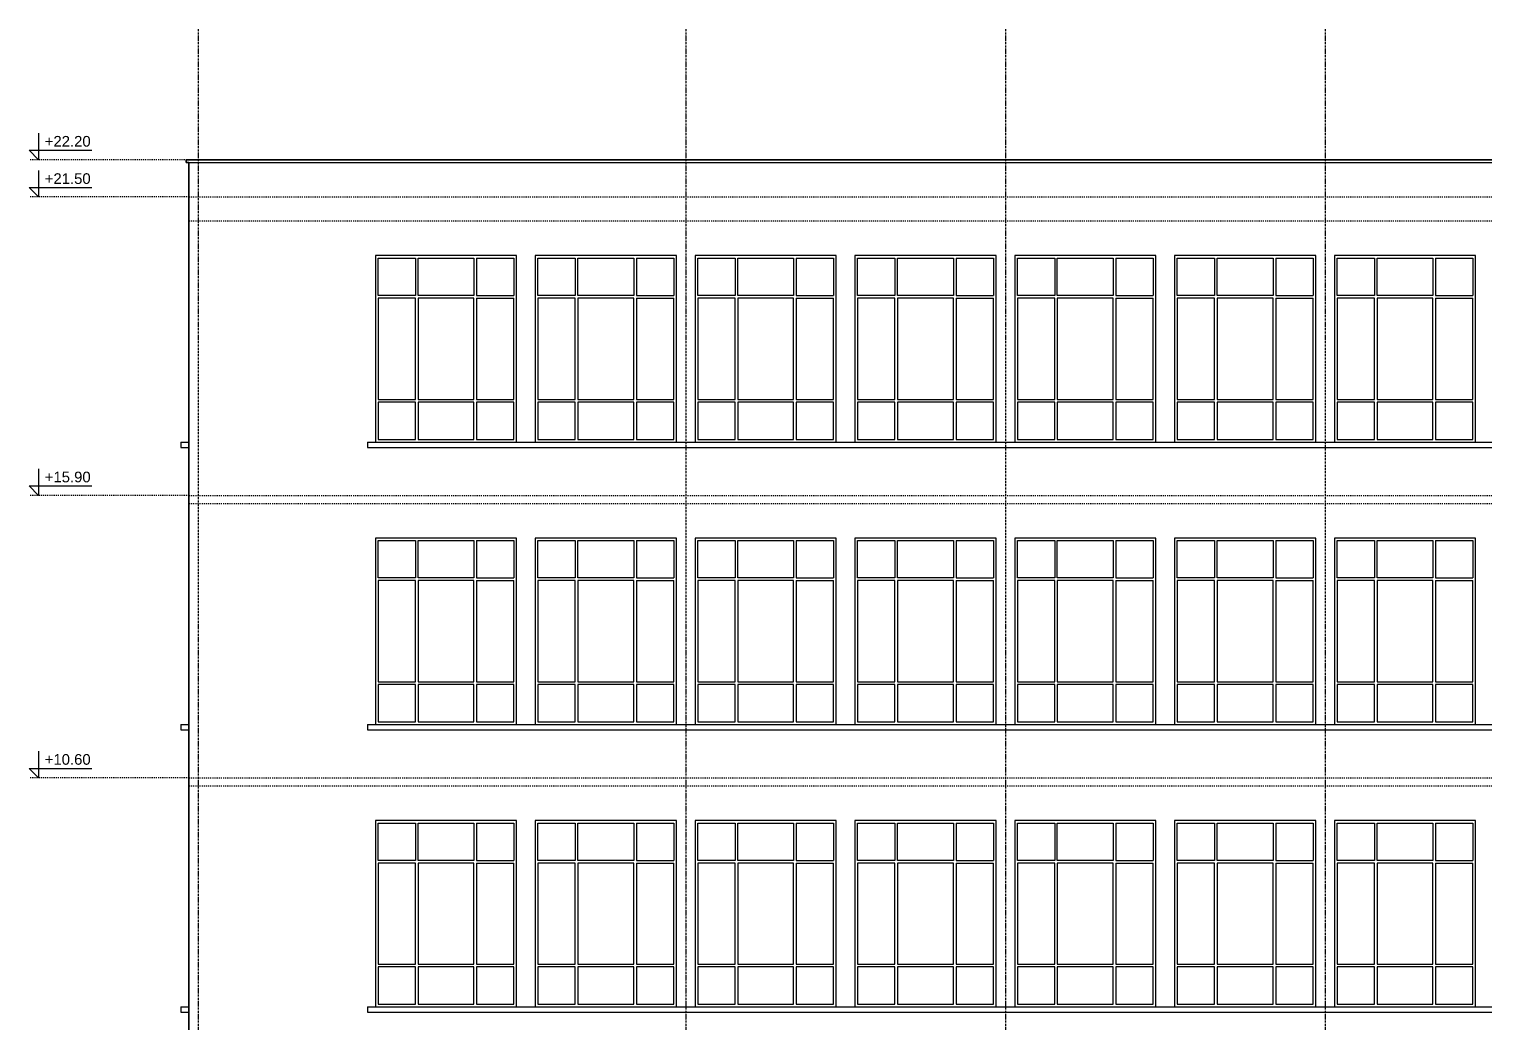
# Model space of a CAD drawing. Header units: inches. Extents: x -72385 to 39588, y -6525 to 66685.
# Drawn here: x -7324 to -4591, y 19226 to 21091 of the extents above; entities that cross this region are included whole.
import ezdxf

# ---------------------------------------------------------------- set-up
doc = ezdxf.new("R2010")
doc.units = ezdxf.units.IN
doc.header["$MEASUREMENT"] = 0
doc.linetypes.add('DashDot', pattern=[0.6, 0.4, -0.1, 0, -0.1])
doc.linetypes.add('Hidden', pattern=[0.4, 0.2, -0.2])
for name, color, linetype, lineweight in [('Надписи нива', 252, 'Continuous', 25), ('Оси', 252, 'DashDot', 25), ('Фасади Разрези дебело', 7, 'Continuous', 35), ('Фасади Разрези пунктир', 253, 'Hidden', 25), ('Фасади Разрези тънко', 253, 'Continuous', 25)]:
    doc.layers.add(name, color=color, linetype=linetype, lineweight=lineweight)
doc.styles.add('Arial Regular', font='arial.ttf')

msp = doc.modelspace()

# ---------------------------------------------------------------- linework, layer by layer
at = {"layer": 'Надписи нива', "ltscale": 10}
for p, q in [((-7305.9, 20895.9), (-7305.9, 20845.9)), ((-7323.6, 20863.6), (-7205.9, 20863.6)), ((-7305.9, 20845.9), (-7323.6, 20863.6)), ((-7305.9, 20825.9), (-7305.9, 20775.9)), ((-7323.6, 20793.6), (-7205.9, 20793.6)), ((-7305.9, 20775.9), (-7323.6, 20793.6)), ((-7305.9, 20265.9), (-7305.9, 20215.9)), ((-7323.6, 20233.6), (-7205.9, 20233.6)), ((-7305.9, 20215.9), (-7323.6, 20233.6)), ((-7305.9, 19735.9), (-7305.9, 19685.9)), ((-7323.6, 19703.6), (-7205.9, 19703.6)), ((-7305.9, 19685.9), (-7323.6, 19703.6))]:
    msp.add_line(p, q, dxfattribs=at)
at = {"layer": 'Надписи нива', "linetype": 'Hidden', "ltscale": 10}
for p, q in [((-7023.6, 20845.9), (-7323.6, 20845.9)), ((-7023.6, 20775.9), (-7323.6, 20775.9)), ((-7023.6, 20215.9), (-7323.6, 20215.9)), ((-7023.6, 19685.9), (-7323.6, 19685.9))]:
    msp.add_line(p, q, dxfattribs=at)
at = {"layer": 'Оси', "ltscale": 10}
for p, q in [((-7006, 21090.9), (-7006, 18040.9)), ((-6091, 21090.9), (-6091, 18040.9)), ((-5491, 21090.9), (-5491, 18040.9)), ((-4891, 21090.9), (-4891, 18040.9))]:
    msp.add_line(p, q, dxfattribs=at)
at = {"layer": 'Фасади Разрези дебело', "ltscale": 10, "extrusion": (1.2091e-15, 1, -2.22045e-16)}
msp.add_line((-7028.6, 20845.9), (5077.4, 20845.9), dxfattribs=at)
at = {"layer": 'Фасади Разрези дебело', "ltscale": 10}
for p, q in [((-7028.6, 20845.9), (-7028.6, 20840.9, 0)), ((-7028.6, 20840.9, 0), (-7023.6, 20840.9)), ((-7023.6, 20840.9), (-7023.6, 18625.9))]:
    msp.add_line(p, q, dxfattribs=at)
at = {"layer": 'Фасади Разрези пунктир', "ltscale": 10, "extrusion": (1.2091e-15, 1, -2.22045e-16)}
for p, q in [((-7023.6, 20775.9), (5072.4, 20775.9)), ((-7023.6, 20730.9), (5072.4, 20730.9)), ((-7023.6, 20215.9), (5072.4, 20215.9)), ((-7023.6, 20200.9), (5072.4, 20200.9)), ((-7023.6, 19685.9), (5072.4, 19685.9)), ((-7023.6, 19670.9), (5072.4, 19670.9))]:
    msp.add_line(p, q, dxfattribs=at)
at = {"layer": 'Фасади Разрези тънко', "ltscale": 10, "extrusion": (1.2091e-15, 1, -2.22045e-16)}
for p, q in [((-7023.6, 20840.9), (5072.4, 20840.9)), ((-7038.6, 20315.9), (-7023.6, 20315.9)), ((-7038.6, 20305.9), (-7023.6, 20305.9)), ((-6688.6, 20315.9), (-2193.2, 20315.9)), ((-6688.6, 20305.9), (-2193.2, 20305.9)), ((-7038.6, 19785.9), (-7023.6, 19785.9)), ((-6688.6, 19785.9), (-2193.2, 19785.9)), ((-7038.6, 19775.9), (-7023.6, 19775.9)), ((-6688.6, 19775.9), (-2193.2, 19775.9)), ((-7038.6, 19255.9), (-7023.6, 19255.9)), ((-7038.6, 19245.9), (-7023.6, 19245.9)), ((-6688.6, 19255.9), (-2193.2, 19255.9)), ((-6688.6, 19245.9), (-2193.2, 19245.9))]:
    msp.add_line(p, q, dxfattribs=at)
at = {"layer": 'Фасади Разрези тънко', "ltscale": 10}
for p, q in [((-6488.6, 20660.9), (-6488.6, 20590.9)), ((-6483.6, 20660.9), (-6483.6, 20590.9)), ((-6413.6, 20660.9), (-6413.6, 20590.9)), ((-6188.5, 20660.9), (-6188.5, 20590.9)), ((-6183.5, 20660.9), (-6183.5, 20590.9)), ((-6113.5, 20660.9), (-6113.5, 20590.9)), ((-5888.5, 20660.9), (-5888.5, 20590.9)), ((-5883.5, 20660.9), (-5883.5, 20590.9)), ((-5813.5, 20660.9), (-5813.5, 20590.9)), ((-5588.5, 20660.9), (-5588.5, 20590.9)), ((-5583.5, 20660.9), (-5583.5, 20590.9)), ((-5513.5, 20660.9), (-5513.5, 20590.9)), ((-5288.5, 20660.9), (-5288.5, 20590.9)), ((-5283.5, 20660.9), (-5283.5, 20590.9)), ((-5213.5, 20660.9), (-5213.5, 20590.9)), ((-4988.4, 20660.9), (-4988.4, 20590.9)), ((-4983.4, 20660.9), (-4983.4, 20590.9)), ((-4913.4, 20660.9), (-4913.4, 20590.9)), ((-4688.4, 20660.9), (-4688.4, 20590.9)), ((-4683.4, 20660.9), (-4683.4, 20590.9)), ((-4613.4, 20660.9), (-4613.4, 20590.9)), ((-7038.6, 20315.9), (-7038.6, 20305.9)), ((-6688.6, 20315.9), (-6688.6, 20305.9)), ((-6488.6, 20130.9), (-6488.6, 20060.9)), ((-6483.6, 20130.9), (-6483.6, 20060.9)), ((-6413.6, 20130.9), (-6413.6, 20060.9)), ((-6188.5, 20130.9), (-6188.5, 20060.9)), ((-6183.5, 20130.9), (-6183.5, 20060.9)), ((-6113.5, 20130.9), (-6113.5, 20060.9)), ((-5888.5, 20130.9), (-5888.5, 20060.9)), ((-5883.5, 20130.9), (-5883.5, 20060.9)), ((-5813.5, 20130.9), (-5813.5, 20060.9)), ((-5588.5, 20130.9), (-5588.5, 20060.9)), ((-5583.5, 20130.9), (-5583.5, 20060.9)), ((-5513.5, 20130.9), (-5513.5, 20060.9)), ((-5288.5, 20130.9), (-5288.5, 20060.9)), ((-5283.5, 20130.9), (-5283.5, 20060.9)), ((-5213.5, 20130.9), (-5213.5, 20060.9)), ((-4988.4, 20130.9), (-4988.4, 20060.9)), ((-4983.4, 20130.9), (-4983.4, 20060.9)), ((-4913.4, 20130.9), (-4913.4, 20060.9)), ((-4688.4, 20130.9), (-4688.4, 20060.9)), ((-4683.4, 20130.9), (-4683.4, 20060.9)), ((-4613.4, 20130.9), (-4613.4, 20060.9)), ((-7038.6, 19785.9), (-7038.6, 19775.9)), ((-6688.6, 19785.9), (-6688.6, 19775.9)), ((-6488.6, 19600.9), (-6488.6, 19530.9)), ((-6483.6, 19600.9), (-6483.6, 19530.9)), ((-6413.6, 19600.9), (-6413.6, 19530.9)), ((-6188.5, 19600.9), (-6188.5, 19530.9)), ((-6183.5, 19600.9), (-6183.5, 19530.9)), ((-6113.5, 19600.9), (-6113.5, 19530.9)), ((-5888.5, 19600.9), (-5888.5, 19530.9)), ((-5883.5, 19600.9), (-5883.5, 19530.9)), ((-5813.5, 19600.9), (-5813.5, 19530.9)), ((-5588.5, 19600.9), (-5588.5, 19530.9)), ((-5583.5, 19600.9), (-5583.5, 19530.9)), ((-5513.5, 19600.9), (-5513.5, 19530.9)), ((-5288.5, 19600.9), (-5288.5, 19530.9)), ((-5283.5, 19600.9), (-5283.5, 19530.9)), ((-5213.5, 19600.9), (-5213.5, 19530.9)), ((-4988.4, 19600.9), (-4988.4, 19530.9)), ((-4983.4, 19600.9), (-4983.4, 19530.9)), ((-4913.4, 19600.9), (-4913.4, 19530.9)), ((-4688.4, 19600.9), (-4688.4, 19530.9)), ((-4683.4, 19600.9), (-4683.4, 19530.9)), ((-4613.4, 19600.9), (-4613.4, 19530.9)), ((-7038.6, 19255.9), (-7038.6, 19245.9)), ((-6688.6, 19255.9), (-6688.6, 19245.9))]:
    msp.add_line(p, q, dxfattribs=at)
at = {"layer": 'Фасади Разрези тънко', "ltscale": 10, "extrusion": (2.5431e-15, 1, -2.22045e-16)}
for p, q in [((-6483.6, 20660.9), (-6413.6, 20660.9)), ((-6183.5, 20660.9), (-6113.5, 20660.9)), ((-5883.5, 20660.9), (-5813.5, 20660.9)), ((-5583.5, 20660.9), (-5513.5, 20660.9)), ((-5283.5, 20660.9), (-5213.5, 20660.9)), ((-4983.4, 20660.9), (-4913.4, 20660.9)), ((-4683.4, 20660.9), (-4613.4, 20660.9)), ((-6483.6, 20590.9), (-6413.6, 20590.9)), ((-6483.6, 20585.9), (-6413.6, 20585.9)), ((-6183.5, 20590.9), (-6113.5, 20590.9)), ((-6183.5, 20585.9), (-6113.5, 20585.9)), ((-5883.5, 20590.9), (-5813.5, 20590.9)), ((-5883.5, 20585.9), (-5813.5, 20585.9)), ((-5583.5, 20590.9), (-5513.5, 20590.9)), ((-5583.5, 20585.9), (-5513.5, 20585.9)), ((-5283.5, 20590.9), (-5213.5, 20590.9)), ((-5283.5, 20585.9), (-5213.5, 20585.9)), ((-4983.4, 20590.9), (-4913.4, 20590.9)), ((-4983.4, 20585.9), (-4913.4, 20585.9)), ((-4683.4, 20590.9), (-4613.4, 20590.9)), ((-4683.4, 20585.9), (-4613.4, 20585.9)), ((-6483.6, 20130.9), (-6413.6, 20130.9)), ((-6183.5, 20130.9), (-6113.5, 20130.9)), ((-5883.5, 20130.9), (-5813.5, 20130.9)), ((-5583.5, 20130.9), (-5513.5, 20130.9)), ((-5283.5, 20130.9), (-5213.5, 20130.9)), ((-4983.4, 20130.9), (-4913.4, 20130.9)), ((-4683.4, 20130.9), (-4613.4, 20130.9)), ((-6483.6, 20060.9), (-6413.6, 20060.9)), ((-6183.5, 20060.9), (-6113.5, 20060.9)), ((-5883.5, 20060.9), (-5813.5, 20060.9)), ((-5583.5, 20060.9), (-5513.5, 20060.9)), ((-5283.5, 20060.9), (-5213.5, 20060.9)), ((-4983.4, 20060.9), (-4913.4, 20060.9)), ((-4683.4, 20060.9), (-4613.4, 20060.9)), ((-6483.6, 20055.9), (-6413.6, 20055.9)), ((-6183.5, 20055.9), (-6113.5, 20055.9)), ((-5883.5, 20055.9), (-5813.5, 20055.9)), ((-5583.5, 20055.9), (-5513.5, 20055.9)), ((-5283.5, 20055.9), (-5213.5, 20055.9)), ((-4983.4, 20055.9), (-4913.4, 20055.9)), ((-4683.4, 20055.9), (-4613.4, 20055.9)), ((-6483.6, 19600.9), (-6413.6, 19600.9)), ((-6183.5, 19600.9), (-6113.5, 19600.9)), ((-5883.5, 19600.9), (-5813.5, 19600.9)), ((-5583.5, 19600.9), (-5513.5, 19600.9)), ((-5283.5, 19600.9), (-5213.5, 19600.9)), ((-4983.4, 19600.9), (-4913.4, 19600.9)), ((-4683.4, 19600.9), (-4613.4, 19600.9)), ((-6483.6, 19530.9), (-6413.6, 19530.9)), ((-6483.6, 19525.9), (-6413.6, 19525.9)), ((-6183.5, 19530.9), (-6113.5, 19530.9)), ((-6183.5, 19525.9), (-6113.5, 19525.9)), ((-5883.5, 19530.9), (-5813.5, 19530.9)), ((-5883.5, 19525.9), (-5813.5, 19525.9)), ((-5583.5, 19530.9), (-5513.5, 19530.9)), ((-5583.5, 19525.9), (-5513.5, 19525.9)), ((-5283.5, 19530.9), (-5213.5, 19530.9)), ((-5283.5, 19525.9), (-5213.5, 19525.9)), ((-4983.4, 19530.9), (-4913.4, 19530.9)), ((-4983.4, 19525.9), (-4913.4, 19525.9)), ((-4683.4, 19530.9), (-4613.4, 19530.9)), ((-4683.4, 19525.9), (-4613.4, 19525.9))]:
    msp.add_line(p, q, dxfattribs=at)
at = {"layer": 'Фасади Разрези тънко', "ltscale": 10}
for points in [[(-6408.6, 20665.9, 0), (-6673.6, 20665.9, 0), (-6673.6, 20315.9, 0), (-6408.6, 20315.9, 0), (-6408.6, 20665.9, 0)], [(-6488.6, 20590.9, 0), (-6593.6, 20590.9, 0), (-6593.6, 20660.9, 0), (-6488.6, 20660.9, 0)], [(-6108.5, 20665.9, 0), (-6373.6, 20665.9, 0), (-6373.6, 20315.9, 0), (-6108.5, 20315.9, 0), (-6108.5, 20665.9, 0)], [(-6188.5, 20590.9, 0), (-6293.6, 20590.9, 0), (-6293.6, 20660.9, 0), (-6188.5, 20660.9, 0)], [(-5808.5, 20665.9, 0), (-6073.5, 20665.9, 0), (-6073.5, 20315.9, 0), (-5808.5, 20315.9, 0), (-5808.5, 20665.9, 0)], [(-5888.5, 20590.9, 0), (-5993.5, 20590.9, 0), (-5993.5, 20660.9, 0), (-5888.5, 20660.9, 0)], [(-5508.5, 20665.9, 0), (-5773.5, 20665.9, 0), (-5773.5, 20315.9, 0), (-5508.5, 20315.9, 0), (-5508.5, 20665.9, 0)], [(-5588.5, 20590.9, 0), (-5693.5, 20590.9, 0), (-5693.5, 20660.9, 0), (-5588.5, 20660.9, 0)], [(-5208.5, 20665.9, 0), (-5473.5, 20665.9, 0), (-5473.5, 20315.9, 0), (-5208.5, 20315.9, 0), (-5208.5, 20665.9, 0)], [(-5288.5, 20590.9, 0), (-5393.5, 20590.9, 0), (-5393.5, 20660.9, 0), (-5288.5, 20660.9, 0)], [(-4908.4, 20665.9, 0), (-5173.5, 20665.9, 0), (-5173.5, 20315.9, 0), (-4908.4, 20315.9, 0), (-4908.4, 20665.9, 0)], [(-4988.4, 20590.9, 0), (-5093.5, 20590.9, 0), (-5093.5, 20660.9, 0), (-4988.4, 20660.9, 0)], [(-4608.4, 20665.9, 0), (-4873.4, 20665.9, 0), (-4873.4, 20315.9, 0), (-4608.4, 20315.9, 0), (-4608.4, 20665.9, 0)], [(-4688.4, 20590.9, 0), (-4793.4, 20590.9, 0), (-4793.4, 20660.9, 0), (-4688.4, 20660.9, 0)], [(-6488.6, 20585.9, 0), (-6593.6, 20585.9, 0), (-6593.6, 20395.9, 0), (-6488.6, 20395.9, 0), (-6488.6, 20585.9, 0)], [(-6483.6, 20585.9, 0), (-6483.6, 20395.9, 0), (-6413.6, 20395.9, 0), (-6413.6, 20585.9, 0)], [(-6188.5, 20585.9, 0), (-6293.6, 20585.9, 0), (-6293.6, 20395.9, 0), (-6188.5, 20395.9, 0), (-6188.5, 20585.9, 0)], [(-6183.5, 20585.9, 0), (-6183.5, 20395.9, 0), (-6113.5, 20395.9, 0), (-6113.5, 20585.9, 0)], [(-5888.5, 20585.9, 0), (-5993.5, 20585.9, 0), (-5993.5, 20395.9, 0), (-5888.5, 20395.9, 0), (-5888.5, 20585.9, 0)], [(-5883.5, 20585.9, 0), (-5883.5, 20395.9, 0), (-5813.5, 20395.9, 0), (-5813.5, 20585.9, 0)], [(-5588.5, 20585.9, 0), (-5693.5, 20585.9, 0), (-5693.5, 20395.9, 0), (-5588.5, 20395.9, 0), (-5588.5, 20585.9, 0)], [(-5583.5, 20585.9, 0), (-5583.5, 20395.9, 0), (-5513.5, 20395.9, 0), (-5513.5, 20585.9, 0)], [(-5288.5, 20585.9, 0), (-5393.5, 20585.9, 0), (-5393.5, 20395.9, 0), (-5288.5, 20395.9, 0), (-5288.5, 20585.9, 0)], [(-5283.5, 20585.9, 0), (-5283.5, 20395.9, 0), (-5213.5, 20395.9, 0), (-5213.5, 20585.9, 0)], [(-4988.4, 20585.9, 0), (-5093.5, 20585.9, 0), (-5093.5, 20395.9, 0), (-4988.4, 20395.9, 0), (-4988.4, 20585.9, 0)], [(-4983.4, 20585.9, 0), (-4983.4, 20395.9, 0), (-4913.4, 20395.9, 0), (-4913.4, 20585.9, 0)], [(-4688.4, 20585.9, 0), (-4793.4, 20585.9, 0), (-4793.4, 20395.9, 0), (-4688.4, 20395.9, 0), (-4688.4, 20585.9, 0)], [(-4683.4, 20585.9, 0), (-4683.4, 20395.9, 0), (-4613.4, 20395.9, 0), (-4613.4, 20585.9, 0)], [(-6408.6, 20135.9, 0), (-6673.6, 20135.9, 0), (-6673.6, 19785.9, 0), (-6408.6, 19785.9, 0), (-6408.6, 20135.9, 0)], [(-6488.6, 20060.9, 0), (-6593.6, 20060.9, 0), (-6593.6, 20130.9, 0), (-6488.6, 20130.9, 0)], [(-6108.5, 20135.9, 0), (-6373.6, 20135.9, 0), (-6373.6, 19785.9, 0), (-6108.5, 19785.9, 0), (-6108.5, 20135.9, 0)], [(-6188.5, 20060.9, 0), (-6293.6, 20060.9, 0), (-6293.6, 20130.9, 0), (-6188.5, 20130.9, 0)], [(-5808.5, 20135.9, 0), (-6073.5, 20135.9, 0), (-6073.5, 19785.9, 0), (-5808.5, 19785.9, 0), (-5808.5, 20135.9, 0)], [(-5888.5, 20060.9, 0), (-5993.5, 20060.9, 0), (-5993.5, 20130.9, 0), (-5888.5, 20130.9, 0)], [(-5508.5, 20135.9, 0), (-5773.5, 20135.9, 0), (-5773.5, 19785.9, 0), (-5508.5, 19785.9, 0), (-5508.5, 20135.9, 0)], [(-5588.5, 20060.9, 0), (-5693.5, 20060.9, 0), (-5693.5, 20130.9, 0), (-5588.5, 20130.9, 0)], [(-5208.5, 20135.9, 0), (-5473.5, 20135.9, 0), (-5473.5, 19785.9, 0), (-5208.5, 19785.9, 0), (-5208.5, 20135.9, 0)], [(-5288.5, 20060.9, 0), (-5393.5, 20060.9, 0), (-5393.5, 20130.9, 0), (-5288.5, 20130.9, 0)], [(-4908.4, 20135.9, 0), (-5173.5, 20135.9, 0), (-5173.5, 19785.9, 0), (-4908.4, 19785.9, 0), (-4908.4, 20135.9, 0)], [(-4988.4, 20060.9, 0), (-5093.5, 20060.9, 0), (-5093.5, 20130.9, 0), (-4988.4, 20130.9, 0)], [(-4608.4, 20135.9, 0), (-4873.4, 20135.9, 0), (-4873.4, 19785.9, 0), (-4608.4, 19785.9, 0), (-4608.4, 20135.9, 0)], [(-4688.4, 20060.9, 0), (-4793.4, 20060.9, 0), (-4793.4, 20130.9, 0), (-4688.4, 20130.9, 0)], [(-6488.6, 20055.9, 0), (-6593.6, 20055.9, 0), (-6593.6, 19865.9, 0), (-6488.6, 19865.9, 0), (-6488.6, 20055.9, 0)], [(-6483.6, 20055.9, 0), (-6483.6, 19865.9, 0), (-6413.6, 19865.9, 0), (-6413.6, 20055.9, 0)], [(-6188.5, 20055.9, 0), (-6293.6, 20055.9, 0), (-6293.6, 19865.9, 0), (-6188.5, 19865.9, 0), (-6188.5, 20055.9, 0)], [(-6183.5, 20055.9, 0), (-6183.5, 19865.9, 0), (-6113.5, 19865.9, 0), (-6113.5, 20055.9, 0)], [(-5888.5, 20055.9, 0), (-5993.5, 20055.9, 0), (-5993.5, 19865.9, 0), (-5888.5, 19865.9, 0), (-5888.5, 20055.9, 0)], [(-5883.5, 20055.9, 0), (-5883.5, 19865.9, 0), (-5813.5, 19865.9, 0), (-5813.5, 20055.9, 0)], [(-5588.5, 20055.9, 0), (-5693.5, 20055.9, 0), (-5693.5, 19865.9, 0), (-5588.5, 19865.9, 0), (-5588.5, 20055.9, 0)], [(-5583.5, 20055.9, 0), (-5583.5, 19865.9, 0), (-5513.5, 19865.9, 0), (-5513.5, 20055.9, 0)], [(-5288.5, 20055.9, 0), (-5393.5, 20055.9, 0), (-5393.5, 19865.9, 0), (-5288.5, 19865.9, 0), (-5288.5, 20055.9, 0)], [(-5283.5, 20055.9, 0), (-5283.5, 19865.9, 0), (-5213.5, 19865.9, 0), (-5213.5, 20055.9, 0)], [(-4988.4, 20055.9, 0), (-5093.5, 20055.9, 0), (-5093.5, 19865.9, 0), (-4988.4, 19865.9, 0), (-4988.4, 20055.9, 0)], [(-4983.4, 20055.9, 0), (-4983.4, 19865.9, 0), (-4913.4, 19865.9, 0), (-4913.4, 20055.9, 0)], [(-4688.4, 20055.9, 0), (-4793.4, 20055.9, 0), (-4793.4, 19865.9, 0), (-4688.4, 19865.9, 0), (-4688.4, 20055.9, 0)], [(-4683.4, 20055.9, 0), (-4683.4, 19865.9, 0), (-4613.4, 19865.9, 0), (-4613.4, 20055.9, 0)], [(-6408.6, 19605.9, 0), (-6673.6, 19605.9, 0), (-6673.6, 19255.9, 0), (-6408.6, 19255.9, 0), (-6408.6, 19605.9, 0)], [(-6488.6, 19530.9, 0), (-6593.6, 19530.9, 0), (-6593.6, 19600.9, 0), (-6488.6, 19600.9, 0)], [(-6108.5, 19605.9, 0), (-6373.6, 19605.9, 0), (-6373.6, 19255.9, 0), (-6108.5, 19255.9, 0), (-6108.5, 19605.9, 0)], [(-6188.5, 19530.9, 0), (-6293.6, 19530.9, 0), (-6293.6, 19600.9, 0), (-6188.5, 19600.9, 0)], [(-5808.5, 19605.9, 0), (-6073.5, 19605.9, 0), (-6073.5, 19255.9, 0), (-5808.5, 19255.9, 0), (-5808.5, 19605.9, 0)], [(-5888.5, 19530.9, 0), (-5993.5, 19530.9, 0), (-5993.5, 19600.9, 0), (-5888.5, 19600.9, 0)], [(-5508.5, 19605.9, 0), (-5773.5, 19605.9, 0), (-5773.5, 19255.9, 0), (-5508.5, 19255.9, 0), (-5508.5, 19605.9, 0)], [(-5588.5, 19530.9, 0), (-5693.5, 19530.9, 0), (-5693.5, 19600.9, 0), (-5588.5, 19600.9, 0)], [(-5208.5, 19605.9, 0), (-5473.5, 19605.9, 0), (-5473.5, 19255.9, 0), (-5208.5, 19255.9, 0), (-5208.5, 19605.9, 0)], [(-5288.5, 19530.9, 0), (-5393.5, 19530.9, 0), (-5393.5, 19600.9, 0), (-5288.5, 19600.9, 0)], [(-4908.4, 19605.9, 0), (-5173.5, 19605.9, 0), (-5173.5, 19255.9, 0), (-4908.4, 19255.9, 0), (-4908.4, 19605.9, 0)], [(-4988.4, 19530.9, 0), (-5093.5, 19530.9, 0), (-5093.5, 19600.9, 0), (-4988.4, 19600.9, 0)], [(-4608.4, 19605.9, 0), (-4873.4, 19605.9, 0), (-4873.4, 19255.9, 0), (-4608.4, 19255.9, 0), (-4608.4, 19605.9, 0)], [(-4688.4, 19530.9, 0), (-4793.4, 19530.9, 0), (-4793.4, 19600.9, 0), (-4688.4, 19600.9, 0)], [(-6488.6, 19525.9, 0), (-6593.6, 19525.9, 0), (-6593.6, 19335.9, 0), (-6488.6, 19335.9, 0), (-6488.6, 19525.9, 0)], [(-6483.6, 19525.9, 0), (-6483.6, 19335.9, 0), (-6413.6, 19335.9, 0), (-6413.6, 19525.9, 0)], [(-6188.5, 19525.9, 0), (-6293.6, 19525.9, 0), (-6293.6, 19335.9, 0), (-6188.5, 19335.9, 0), (-6188.5, 19525.9, 0)], [(-6183.5, 19525.9, 0), (-6183.5, 19335.9, 0), (-6113.5, 19335.9, 0), (-6113.5, 19525.9, 0)], [(-5888.5, 19525.9, 0), (-5993.5, 19525.9, 0), (-5993.5, 19335.9, 0), (-5888.5, 19335.9, 0), (-5888.5, 19525.9, 0)], [(-5883.5, 19525.9, 0), (-5883.5, 19335.9, 0), (-5813.5, 19335.9, 0), (-5813.5, 19525.9, 0)], [(-5588.5, 19525.9, 0), (-5693.5, 19525.9, 0), (-5693.5, 19335.9, 0), (-5588.5, 19335.9, 0), (-5588.5, 19525.9, 0)], [(-5583.5, 19525.9, 0), (-5583.5, 19335.9, 0), (-5513.5, 19335.9, 0), (-5513.5, 19525.9, 0)], [(-5288.5, 19525.9, 0), (-5393.5, 19525.9, 0), (-5393.5, 19335.9, 0), (-5288.5, 19335.9, 0), (-5288.5, 19525.9, 0)], [(-5283.5, 19525.9, 0), (-5283.5, 19335.9, 0), (-5213.5, 19335.9, 0), (-5213.5, 19525.9, 0)], [(-4988.4, 19525.9, 0), (-5093.5, 19525.9, 0), (-5093.5, 19335.9, 0), (-4988.4, 19335.9, 0), (-4988.4, 19525.9, 0)], [(-4983.4, 19525.9, 0), (-4983.4, 19335.9, 0), (-4913.4, 19335.9, 0), (-4913.4, 19525.9, 0)], [(-4688.4, 19525.9, 0), (-4793.4, 19525.9, 0), (-4793.4, 19335.9, 0), (-4688.4, 19335.9, 0), (-4688.4, 19525.9, 0)], [(-4683.4, 19525.9, 0), (-4683.4, 19335.9, 0), (-4613.4, 19335.9, 0), (-4613.4, 19525.9, 0)]]:
    msp.add_polyline3d(points, dxfattribs=at)
for points in [[(-6668.6, 20590.9, 0), (-6668.6, 20660.9, 0), (-6598.6, 20660.9, 0), (-6598.6, 20590.9, 0)], [(-6368.6, 20590.9, 0), (-6368.6, 20660.9, 0), (-6298.6, 20660.9, 0), (-6298.6, 20590.9, 0)], [(-6068.5, 20590.9, 0), (-6068.5, 20660.9, 0), (-5998.5, 20660.9, 0), (-5998.5, 20590.9, 0)], [(-5768.5, 20590.9, 0), (-5768.5, 20660.9, 0), (-5698.5, 20660.9, 0), (-5698.5, 20590.9, 0)], [(-5468.5, 20590.9, 0), (-5468.5, 20660.9, 0), (-5398.5, 20660.9, 0), (-5398.5, 20590.9, 0)], [(-5168.5, 20590.9, 0), (-5168.5, 20660.9, 0), (-5098.5, 20660.9, 0), (-5098.5, 20590.9, 0)], [(-4868.4, 20590.9, 0), (-4868.4, 20660.9, 0), (-4798.4, 20660.9, 0), (-4798.4, 20590.9, 0)], [(-6668.6, 20395.9, 0), (-6598.6, 20395.9, 0), (-6598.6, 20585.9, 0), (-6668.6, 20585.9, 0)], [(-6368.6, 20395.9, 0), (-6298.6, 20395.9, 0), (-6298.6, 20585.9, 0), (-6368.6, 20585.9, 0)], [(-6068.5, 20395.9, 0), (-5998.5, 20395.9, 0), (-5998.5, 20585.9, 0), (-6068.5, 20585.9, 0)], [(-5768.5, 20395.9, 0), (-5698.5, 20395.9, 0), (-5698.5, 20585.9, 0), (-5768.5, 20585.9, 0)], [(-5468.5, 20395.9, 0), (-5398.5, 20395.9, 0), (-5398.5, 20585.9, 0), (-5468.5, 20585.9, 0)], [(-5168.5, 20395.9, 0), (-5098.5, 20395.9, 0), (-5098.5, 20585.9, 0), (-5168.5, 20585.9, 0)], [(-4868.4, 20395.9, 0), (-4798.4, 20395.9, 0), (-4798.4, 20585.9, 0), (-4868.4, 20585.9, 0)], [(-6668.6, 20320.9, 0), (-6598.6, 20320.9, 0), (-6598.6, 20390.9, 0), (-6668.6, 20390.9, 0)], [(-6593.6, 20320.9, 0), (-6488.6, 20320.9, 0), (-6488.6, 20390.9, 0), (-6593.6, 20390.9, 0)], [(-6413.6, 20320.9, 0), (-6413.6, 20390.9, 0), (-6483.6, 20390.9, 0), (-6483.6, 20320.9, 0)], [(-6368.6, 20320.9, 0), (-6298.6, 20320.9, 0), (-6298.6, 20390.9, 0), (-6368.6, 20390.9, 0)], [(-6293.6, 20320.9, 0), (-6188.5, 20320.9, 0), (-6188.5, 20390.9, 0), (-6293.6, 20390.9, 0)], [(-6113.5, 20320.9, 0), (-6113.5, 20390.9, 0), (-6183.5, 20390.9, 0), (-6183.5, 20320.9, 0)], [(-6068.5, 20320.9, 0), (-5998.5, 20320.9, 0), (-5998.5, 20390.9, 0), (-6068.5, 20390.9, 0)], [(-5993.5, 20320.9, 0), (-5888.5, 20320.9, 0), (-5888.5, 20390.9, 0), (-5993.5, 20390.9, 0)], [(-5813.5, 20320.9, 0), (-5813.5, 20390.9, 0), (-5883.5, 20390.9, 0), (-5883.5, 20320.9, 0)], [(-5768.5, 20320.9, 0), (-5698.5, 20320.9, 0), (-5698.5, 20390.9, 0), (-5768.5, 20390.9, 0)], [(-5693.5, 20320.9, 0), (-5588.5, 20320.9, 0), (-5588.5, 20390.9, 0), (-5693.5, 20390.9, 0)], [(-5513.5, 20320.9, 0), (-5513.5, 20390.9, 0), (-5583.5, 20390.9, 0), (-5583.5, 20320.9, 0)], [(-5468.5, 20320.9, 0), (-5398.5, 20320.9, 0), (-5398.5, 20390.9, 0), (-5468.5, 20390.9, 0)], [(-5393.5, 20320.9, 0), (-5288.5, 20320.9, 0), (-5288.5, 20390.9, 0), (-5393.5, 20390.9, 0)], [(-5213.5, 20320.9, 0), (-5213.5, 20390.9, 0), (-5283.5, 20390.9, 0), (-5283.5, 20320.9, 0)], [(-5168.5, 20320.9, 0), (-5098.5, 20320.9, 0), (-5098.5, 20390.9, 0), (-5168.5, 20390.9, 0)], [(-5093.5, 20320.9, 0), (-4988.4, 20320.9, 0), (-4988.4, 20390.9, 0), (-5093.5, 20390.9, 0)], [(-4913.4, 20320.9, 0), (-4913.4, 20390.9, 0), (-4983.4, 20390.9, 0), (-4983.4, 20320.9, 0)], [(-4868.4, 20320.9, 0), (-4798.4, 20320.9, 0), (-4798.4, 20390.9, 0), (-4868.4, 20390.9, 0)], [(-4793.4, 20320.9, 0), (-4688.4, 20320.9, 0), (-4688.4, 20390.9, 0), (-4793.4, 20390.9, 0)], [(-4613.4, 20320.9, 0), (-4613.4, 20390.9, 0), (-4683.4, 20390.9, 0), (-4683.4, 20320.9, 0)], [(-6668.6, 20060.9, 0), (-6668.6, 20130.9, 0), (-6598.6, 20130.9, 0), (-6598.6, 20060.9, 0)], [(-6368.6, 20060.9, 0), (-6368.6, 20130.9, 0), (-6298.6, 20130.9, 0), (-6298.6, 20060.9, 0)], [(-6068.5, 20060.9, 0), (-6068.5, 20130.9, 0), (-5998.5, 20130.9, 0), (-5998.5, 20060.9, 0)], [(-5768.5, 20060.9, 0), (-5768.5, 20130.9, 0), (-5698.5, 20130.9, 0), (-5698.5, 20060.9, 0)], [(-5468.5, 20060.9, 0), (-5468.5, 20130.9, 0), (-5398.5, 20130.9, 0), (-5398.5, 20060.9, 0)], [(-5168.5, 20060.9, 0), (-5168.5, 20130.9, 0), (-5098.5, 20130.9, 0), (-5098.5, 20060.9, 0)], [(-4868.4, 20060.9, 0), (-4868.4, 20130.9, 0), (-4798.4, 20130.9, 0), (-4798.4, 20060.9, 0)], [(-6668.6, 19865.9, 0), (-6598.6, 19865.9, 0), (-6598.6, 20055.9, 0), (-6668.6, 20055.9, 0)], [(-6368.6, 19865.9, 0), (-6298.6, 19865.9, 0), (-6298.6, 20055.9, 0), (-6368.6, 20055.9, 0)], [(-6068.5, 19865.9, 0), (-5998.5, 19865.9, 0), (-5998.5, 20055.9, 0), (-6068.5, 20055.9, 0)], [(-5768.5, 19865.9, 0), (-5698.5, 19865.9, 0), (-5698.5, 20055.9, 0), (-5768.5, 20055.9, 0)], [(-5468.5, 19865.9, 0), (-5398.5, 19865.9, 0), (-5398.5, 20055.9, 0), (-5468.5, 20055.9, 0)], [(-5168.5, 19865.9, 0), (-5098.5, 19865.9, 0), (-5098.5, 20055.9, 0), (-5168.5, 20055.9, 0)], [(-4868.4, 19865.9, 0), (-4798.4, 19865.9, 0), (-4798.4, 20055.9, 0), (-4868.4, 20055.9, 0)], [(-6668.6, 19790.9, 0), (-6598.6, 19790.9, 0), (-6598.6, 19860.9, 0), (-6668.6, 19860.9, 0)], [(-6593.6, 19790.9, 0), (-6488.6, 19790.9, 0), (-6488.6, 19860.9, 0), (-6593.6, 19860.9, 0)], [(-6413.6, 19790.9, 0), (-6413.6, 19860.9, 0), (-6483.6, 19860.9, 0), (-6483.6, 19790.9, 0)], [(-6368.6, 19790.9, 0), (-6298.6, 19790.9, 0), (-6298.6, 19860.9, 0), (-6368.6, 19860.9, 0)], [(-6293.6, 19790.9, 0), (-6188.5, 19790.9, 0), (-6188.5, 19860.9, 0), (-6293.6, 19860.9, 0)], [(-6113.5, 19790.9, 0), (-6113.5, 19860.9, 0), (-6183.5, 19860.9, 0), (-6183.5, 19790.9, 0)], [(-6068.5, 19790.9, 0), (-5998.5, 19790.9, 0), (-5998.5, 19860.9, 0), (-6068.5, 19860.9, 0)], [(-5993.5, 19790.9, 0), (-5888.5, 19790.9, 0), (-5888.5, 19860.9, 0), (-5993.5, 19860.9, 0)], [(-5813.5, 19790.9, 0), (-5813.5, 19860.9, 0), (-5883.5, 19860.9, 0), (-5883.5, 19790.9, 0)], [(-5768.5, 19790.9, 0), (-5698.5, 19790.9, 0), (-5698.5, 19860.9, 0), (-5768.5, 19860.9, 0)], [(-5693.5, 19790.9, 0), (-5588.5, 19790.9, 0), (-5588.5, 19860.9, 0), (-5693.5, 19860.9, 0)], [(-5513.5, 19790.9, 0), (-5513.5, 19860.9, 0), (-5583.5, 19860.9, 0), (-5583.5, 19790.9, 0)], [(-5468.5, 19790.9, 0), (-5398.5, 19790.9, 0), (-5398.5, 19860.9, 0), (-5468.5, 19860.9, 0)], [(-5393.5, 19790.9, 0), (-5288.5, 19790.9, 0), (-5288.5, 19860.9, 0), (-5393.5, 19860.9, 0)], [(-5213.5, 19790.9, 0), (-5213.5, 19860.9, 0), (-5283.5, 19860.9, 0), (-5283.5, 19790.9, 0)], [(-5168.5, 19790.9, 0), (-5098.5, 19790.9, 0), (-5098.5, 19860.9, 0), (-5168.5, 19860.9, 0)], [(-5093.5, 19790.9, 0), (-4988.4, 19790.9, 0), (-4988.4, 19860.9, 0), (-5093.5, 19860.9, 0)], [(-4913.4, 19790.9, 0), (-4913.4, 19860.9, 0), (-4983.4, 19860.9, 0), (-4983.4, 19790.9, 0)], [(-4868.4, 19790.9, 0), (-4798.4, 19790.9, 0), (-4798.4, 19860.9, 0), (-4868.4, 19860.9, 0)], [(-4793.4, 19790.9, 0), (-4688.4, 19790.9, 0), (-4688.4, 19860.9, 0), (-4793.4, 19860.9, 0)], [(-4613.4, 19790.9, 0), (-4613.4, 19860.9, 0), (-4683.4, 19860.9, 0), (-4683.4, 19790.9, 0)], [(-6668.6, 19530.9, 0), (-6668.6, 19600.9, 0), (-6598.6, 19600.9, 0), (-6598.6, 19530.9, 0)], [(-6368.6, 19530.9, 0), (-6368.6, 19600.9, 0), (-6298.6, 19600.9, 0), (-6298.6, 19530.9, 0)], [(-6068.5, 19530.9, 0), (-6068.5, 19600.9, 0), (-5998.5, 19600.9, 0), (-5998.5, 19530.9, 0)], [(-5768.5, 19530.9, 0), (-5768.5, 19600.9, 0), (-5698.5, 19600.9, 0), (-5698.5, 19530.9, 0)], [(-5468.5, 19530.9, 0), (-5468.5, 19600.9, 0), (-5398.5, 19600.9, 0), (-5398.5, 19530.9, 0)], [(-5168.5, 19530.9, 0), (-5168.5, 19600.9, 0), (-5098.5, 19600.9, 0), (-5098.5, 19530.9, 0)], [(-4868.4, 19530.9, 0), (-4868.4, 19600.9, 0), (-4798.4, 19600.9, 0), (-4798.4, 19530.9, 0)], [(-6668.6, 19335.9, 0), (-6598.6, 19335.9, 0), (-6598.6, 19525.9, 0), (-6668.6, 19525.9, 0)], [(-6368.6, 19335.9, 0), (-6298.6, 19335.9, 0), (-6298.6, 19525.9, 0), (-6368.6, 19525.9, 0)], [(-6068.5, 19335.9, 0), (-5998.5, 19335.9, 0), (-5998.5, 19525.9, 0), (-6068.5, 19525.9, 0)], [(-5768.5, 19335.9, 0), (-5698.5, 19335.9, 0), (-5698.5, 19525.9, 0), (-5768.5, 19525.9, 0)], [(-5468.5, 19335.9, 0), (-5398.5, 19335.9, 0), (-5398.5, 19525.9, 0), (-5468.5, 19525.9, 0)], [(-5168.5, 19335.9, 0), (-5098.5, 19335.9, 0), (-5098.5, 19525.9, 0), (-5168.5, 19525.9, 0)], [(-4868.4, 19335.9, 0), (-4798.4, 19335.9, 0), (-4798.4, 19525.9, 0), (-4868.4, 19525.9, 0)], [(-6668.6, 19260.9, 0), (-6598.6, 19260.9, 0), (-6598.6, 19330.9, 0), (-6668.6, 19330.9, 0)], [(-6593.6, 19260.9, 0), (-6488.6, 19260.9, 0), (-6488.6, 19330.9, 0), (-6593.6, 19330.9, 0)], [(-6413.6, 19260.9, 0), (-6413.6, 19330.9, 0), (-6483.6, 19330.9, 0), (-6483.6, 19260.9, 0)], [(-6368.6, 19260.9, 0), (-6298.6, 19260.9, 0), (-6298.6, 19330.9, 0), (-6368.6, 19330.9, 0)], [(-6293.6, 19260.9, 0), (-6188.5, 19260.9, 0), (-6188.5, 19330.9, 0), (-6293.6, 19330.9, 0)], [(-6113.5, 19260.9, 0), (-6113.5, 19330.9, 0), (-6183.5, 19330.9, 0), (-6183.5, 19260.9, 0)], [(-6068.5, 19260.9, 0), (-5998.5, 19260.9, 0), (-5998.5, 19330.9, 0), (-6068.5, 19330.9, 0)], [(-5993.5, 19260.9, 0), (-5888.5, 19260.9, 0), (-5888.5, 19330.9, 0), (-5993.5, 19330.9, 0)], [(-5813.5, 19260.9, 0), (-5813.5, 19330.9, 0), (-5883.5, 19330.9, 0), (-5883.5, 19260.9, 0)], [(-5768.5, 19260.9, 0), (-5698.5, 19260.9, 0), (-5698.5, 19330.9, 0), (-5768.5, 19330.9, 0)], [(-5693.5, 19260.9, 0), (-5588.5, 19260.9, 0), (-5588.5, 19330.9, 0), (-5693.5, 19330.9, 0)], [(-5513.5, 19260.9, 0), (-5513.5, 19330.9, 0), (-5583.5, 19330.9, 0), (-5583.5, 19260.9, 0)], [(-5468.5, 19260.9, 0), (-5398.5, 19260.9, 0), (-5398.5, 19330.9, 0), (-5468.5, 19330.9, 0)], [(-5393.5, 19260.9, 0), (-5288.5, 19260.9, 0), (-5288.5, 19330.9, 0), (-5393.5, 19330.9, 0)], [(-5213.5, 19260.9, 0), (-5213.5, 19330.9, 0), (-5283.5, 19330.9, 0), (-5283.5, 19260.9, 0)], [(-5168.5, 19260.9, 0), (-5098.5, 19260.9, 0), (-5098.5, 19330.9, 0), (-5168.5, 19330.9, 0)], [(-5093.5, 19260.9, 0), (-4988.4, 19260.9, 0), (-4988.4, 19330.9, 0), (-5093.5, 19330.9, 0)], [(-4913.4, 19260.9, 0), (-4913.4, 19330.9, 0), (-4983.4, 19330.9, 0), (-4983.4, 19260.9, 0)], [(-4868.4, 19260.9, 0), (-4798.4, 19260.9, 0), (-4798.4, 19330.9, 0), (-4868.4, 19330.9, 0)], [(-4793.4, 19260.9, 0), (-4688.4, 19260.9, 0), (-4688.4, 19330.9, 0), (-4793.4, 19330.9, 0)], [(-4613.4, 19260.9, 0), (-4613.4, 19330.9, 0), (-4683.4, 19330.9, 0), (-4683.4, 19260.9, 0)]]:
    msp.add_polyline3d(points, close=True, dxfattribs=at)

# ---------------------------------------------------------------- texts
at = {"layer": 'Надписи нива', "ltscale": 10, "char_height": 20, "width": 180.489, "attachment_point": 1, "style": 'Arial Regular'}
for s, insert in [('+22.20', (-7294.3, 20890.4)), ('+21.50', (-7294.3, 20820.4)), ('+15.90', (-7294.3, 20260.4)), ('+10.60', (-7294.3, 19730.4))]:
    msp.add_mtext(s, dxfattribs=dict(at, insert=insert))

doc.saveas('drawing.dxf')
